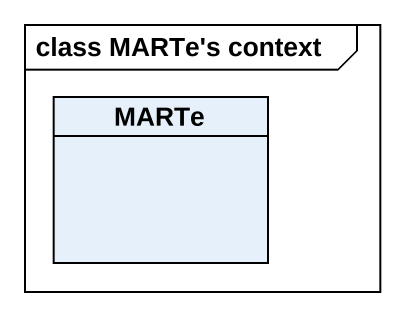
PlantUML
@startuml
mainframe class MARTe's context
hide circle
hide empty members
class MARTe
@enduml
